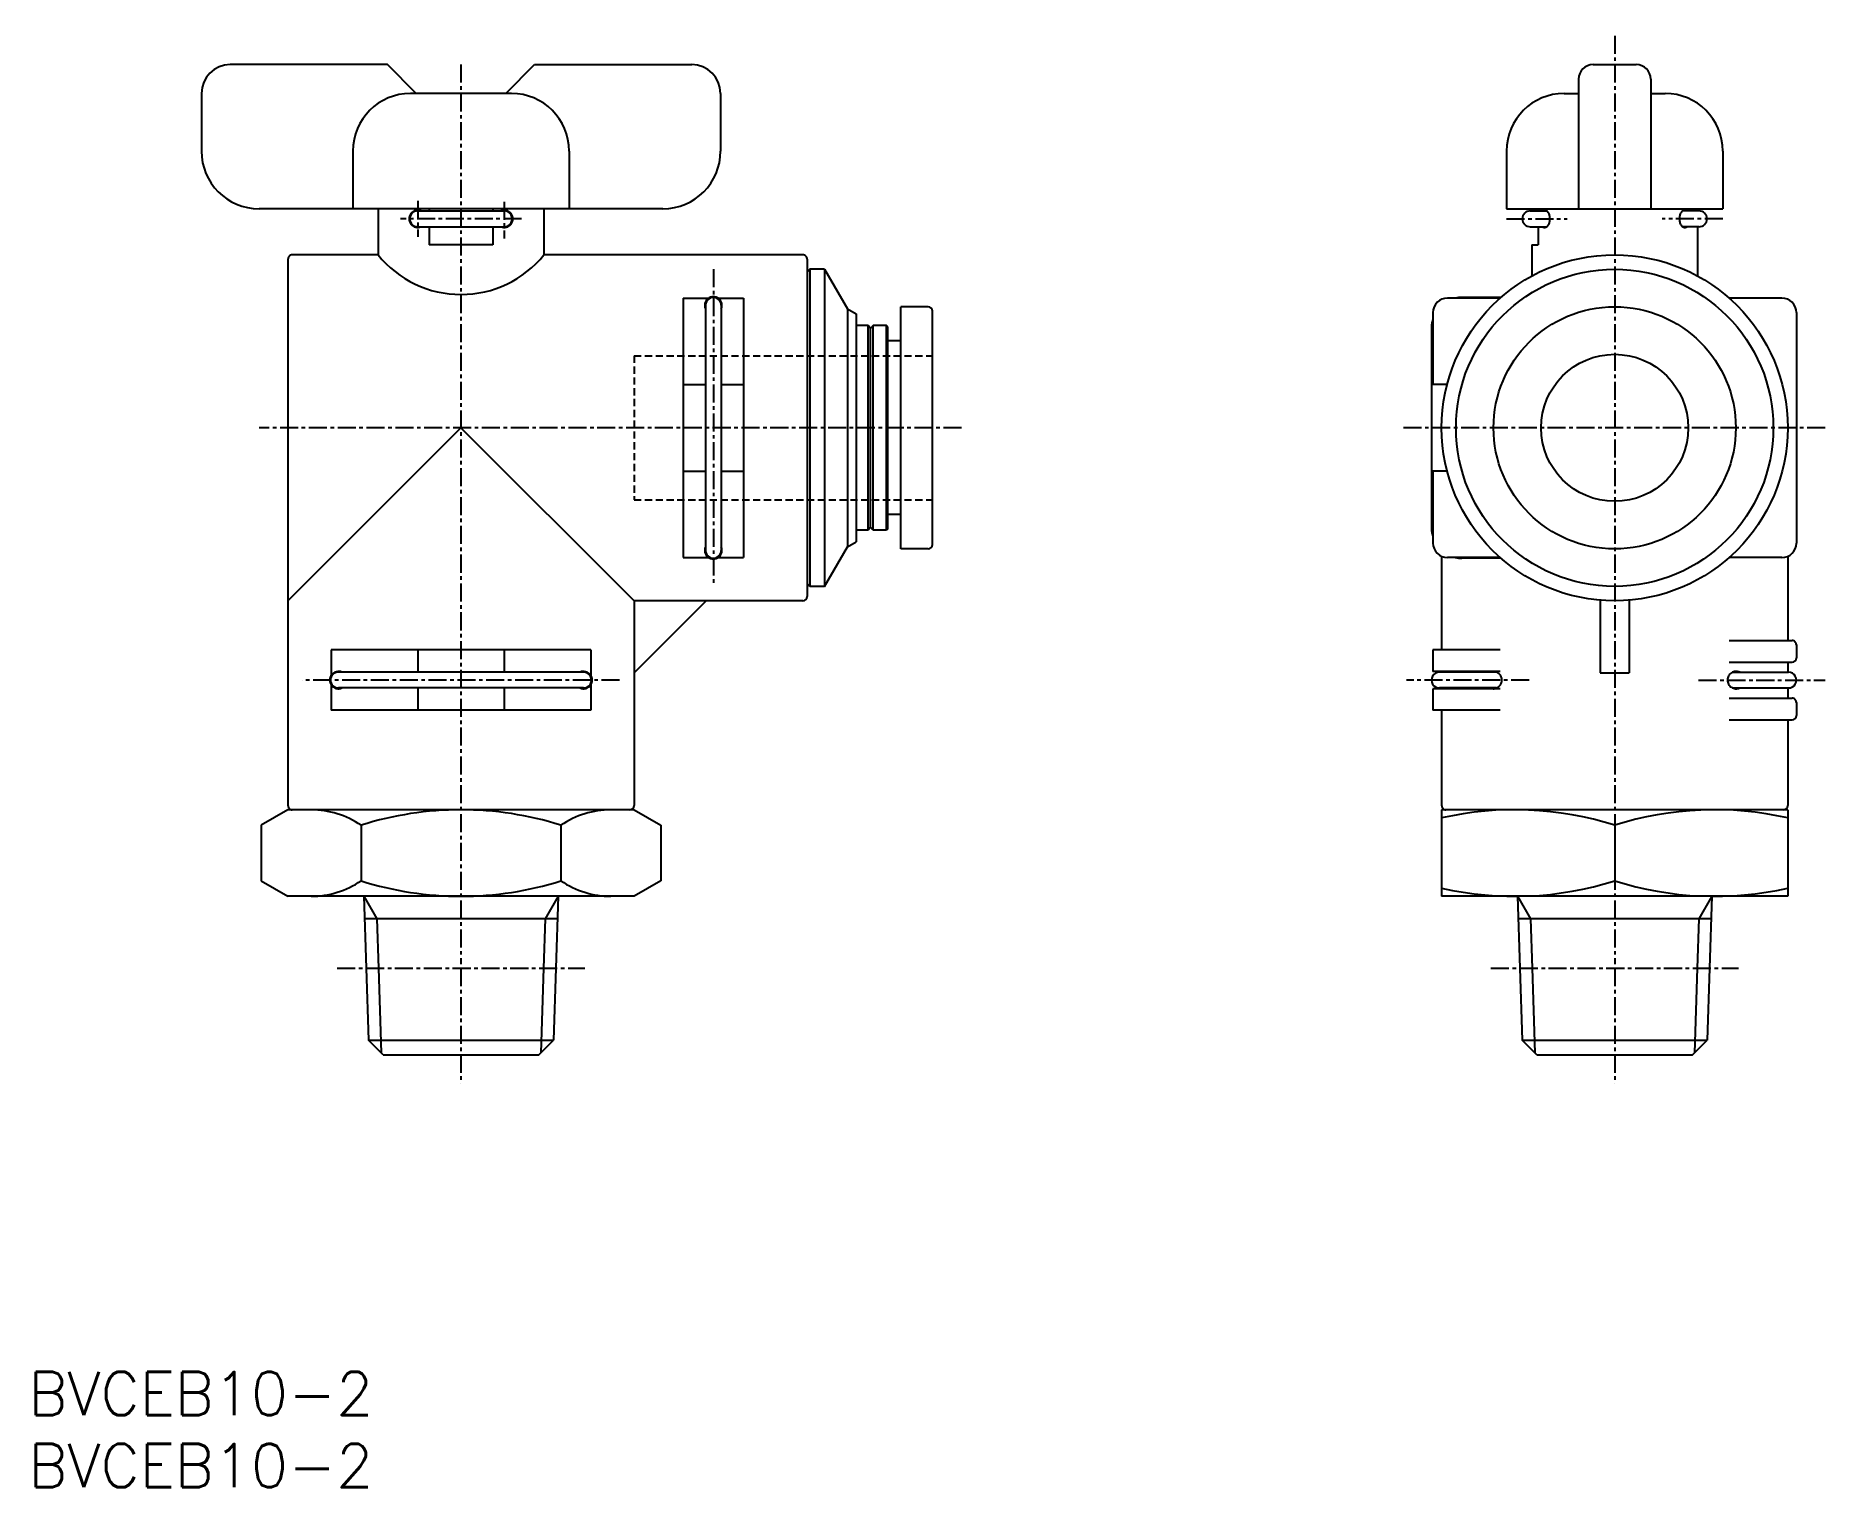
# Model space of a CAD drawing. Extents: x 1 to 125, y 0 to 101.
import ezdxf

# ---------------------------------------------------------------- set-up
doc = ezdxf.new("R2010")
doc.units = 0
doc.linetypes.add('CENTER', pattern=[2, 1.25, -0.25, 0.25, -0.25])
doc.linetypes.add('DASHED', pattern=[0.75, 0.5, -0.25])
doc.layers.get('0').update_dxf_attribs({"linetype": 'CONTINUOUS'})
doc.layers.add('CENTER', color=1, linetype='CENTER')
doc.styles.get("Standard").update_dxf_attribs({"font": 'txt.shx'})

# ---------------------------------------------------------------- blocks, each defined once
blk = doc.blocks.new('*U11')
at = {"color": 7, "linetype": 'CONTINUOUS'}
blk.add_text('BVCEB10-2', height=3, dxfattribs=at).set_placement((0, 0))
blk = doc.blocks.new('*U12')
at = {"color": 7, "linetype": 'CONTINUOUS'}
blk.add_text('BVCEB10-2', height=3, dxfattribs=at).set_placement((0, 5))

msp = doc.modelspace()

# ---------------------------------------------------------------- linework, layer by layer
at = {"color": 7, "linetype": 'CONTINUOUS'}
for p, q in [((24.9, 98.699995), (14.00001, 98.699995)), ((26.90001, 96.699995), (24.90001, 98.699995)), ((33.10001, 96.699995), (35.1, 98.699985)), ((35.10002, 98.699995), (46.00001, 98.699995)), ((108.50001, 98.699995), (111.50001, 98.699995)), ((107.50001, 97.699995), (107.50001, 88.699995)), ((112.50001, 97.699995), (112.50001, 88.699995)), ((12.00001, 96.699995), (12.00001, 92.699995)), ((33.50001, 96.699995), (26.50001, 96.699995)), ((48.00001, 96.699995), (48.00001, 92.699995)), ((106.50001, 96.699995), (107.50001, 96.699995)), ((112.50001, 96.699995), (113.5, 96.699995)), ((22.50001, 92.699995), (22.50001, 88.699995)), ((37.50001, 92.699995), (37.50001, 88.699995)), ((102.50001, 92.699995), (102.50001, 88.699995)), ((117.5, 92.699995), (117.5, 88.699995)), ((44.00001, 88.699995), (16.00001, 88.699995)), ((24.25001, 88.699995), (24.25001, 85.5)), ((27.00001, 88.550005), (33.00001, 88.550005)), ((27.80001, 88.699995), (27.80001, 88.550005)), ((32.20001, 88.699995), (32.20001, 88.550005)), ((35.75001, 88.699995), (35.75001, 85.5)), ((102.50001, 88.699995), (117.5, 88.699995)), ((104.15, 88.550005), (105.29382, 88.550005)), ((104.70001, 88.699995), (104.70001, 88.550005)), ((115.85002, 88.550005), (114.7062, 88.550005)), ((115.75, 88.699995), (115.75, 88.550005)), ((27.00001, 87.449995), (33.00001, 87.449995)), ((27.80001, 87.449995), (27.80001, 86.199995)), ((32.20001, 87.449995), (32.20001, 86.199995)), ((104.15, 87.450005), (105.29382, 87.450005)), ((104.70001, 87.450005), (104.70001, 86.200005)), ((115.85002, 87.450005), (114.7062, 87.450005)), ((115.75, 87.450005), (115.75, 84.032685)), ((32.20001, 86.199995), (27.80001, 86.199995)), ((104.25001, 86.200005), (104.70001, 86.200005)), ((104.25001, 86.200005), (104.25001, 84.032685)), ((18.00001, 85.199997), (18.00001, 47.299996)), ((24.25001, 85.5), (18.30003, 85.5)), ((53.70002, 85.5), (35.75001, 85.5)), ((54.00001, 85.199997), (54.00001, 61.799996)), ((54.20001, 84.500004), (54.00002, 84.300007)), ((54.20002, 84.5), (54.20002, 62.5)), ((55.21025, 84.5), (54.20002, 84.5)), ((55.21024, 84.499993), (56.80002, 81.746407)), ((55.21025, 84.5), (55.21025, 62.5)), ((45.40002, 82.5), (47.16836, 82.5)), ((45.40002, 82.5), (45.40002, 64.5)), ((46.95002, 82), (46.95002, 65)), ((47.83168, 82.5), (49.60002, 82.5)), ((48.05001, 82), (48.05001, 65)), ((49.60002, 82.5), (49.60002, 64.5)), ((62.40002, 81.899994), (60.50001, 81.899994)), ((60.50001, 65.099999), (60.50001, 81.899994)), ((102.06275, 82.5), (98.4, 82.5)), ((102.11981, 82.549996), (99.39561, 82.549996)), ((121.60001, 82.5), (117.93726, 82.5)), ((56.80003, 81.746407), (56.80003, 65.253586)), ((56.80003, 81.746396), (57.40002, 81.399991)), ((57.40003, 81.399994), (57.40003, 65.599999)), ((62.70002, 65.399999), (62.70002, 81.599994)), ((97.4, 81.5), (97.4, 76.5)), ((122.60001, 81.5), (122.60001, 65.5)), ((58.22502, 80.599999), (57.40003, 80.599999)), ((58.40002, 80.399998), (58.22502, 80.600003)), ((58.22502, 66.399994), (58.22502, 80.599999)), ((58.57501, 80.600003), (58.40001, 80.399998)), ((58.40003, 66.599999), (58.40003, 80.399994)), ((58.57502, 66.399994), (58.57502, 80.599999)), ((59.50001, 80.599999), (58.57502, 80.599999)), ((59.50001, 66.399994), (59.50001, 80.599999)), ((59.60001, 80.5), (59.50001, 80.599999)), ((59.60002, 66.5), (59.60002, 80.5)), ((60.50001, 79.524994), (59.60002, 79.524994)), ((97.3, 80.449997), (97.3, 66.550004)), ((45.40002, 76.5), (46.95002, 76.5)), ((48.05001, 76.5), (49.60002, 76.5)), ((98.38105, 76.5), (97.4, 76.5)), ((30.00001, 73.499993), (18.00002, 61.500002)), ((30.00001, 73.499993), (42.00001, 61.499993)), ((45.40002, 70.5), (46.95002, 70.5)), ((48.05001, 70.5), (49.60002, 70.5)), ((98.38105, 70.5), (97.4, 70.5)), ((97.4, 70.5), (97.4, 65.5)), ((60.50001, 67.474999), (59.60002, 67.474999)), ((58.22502, 66.399994), (57.40003, 66.399994)), ((58.4, 66.600001), (58.225, 66.400006)), ((58.57501, 66.399996), (58.40002, 66.599991)), ((59.50001, 66.399994), (58.57502, 66.399994)), ((59.60001, 66.499989), (59.5, 66.399981)), ((55.21021, 62.499987), (56.8, 65.253584)), ((56.80002, 65.253596), (57.40001, 65.600001)), ((62.40002, 65.099999), (60.50001, 65.099999)), ((98.00001, 64.583483), (98.00001, 58.099999)), ((122, 64.583481), (122, 58.75)), ((45.40002, 64.5), (47.16836, 64.5)), ((47.83168, 64.5), (49.60002, 64.5)), ((102.06275, 64.5), (98.4, 64.5)), ((102.11981, 64.449997), (99.4, 64.449997)), ((121.60001, 64.5), (117.93726, 64.5)), ((54.20001, 62.499985), (54.00001, 62.69998)), ((55.21025, 62.5), (54.20002, 62.5)), ((42, 56.499999), (47.00001, 61.500004)), ((53.70002, 61.5), (42.00001, 61.5)), ((42.00001, 61.5), (42.00001, 47.299996)), ((109.00001, 61.541741), (109.00001, 56.499993)), ((111.00001, 61.541741), (111.00001, 56.499993)), ((117.93726, 58.75), (122.30001, 58.75)), ((122.60001, 58.450001), (122.60001, 57.55)), ((39.00001, 58.099999), (21.00001, 58.099999)), ((21.00001, 58.099999), (21.00001, 56.331658)), ((27.00001, 58.099999), (27.00001, 56.549996)), ((33.00001, 58.099999), (33.00001, 56.549996)), ((39.00001, 58.099999), (39.00001, 56.331658)), ((97.4, 58.099999), (97.4, 56.599999)), ((102.06275, 58.099999), (97.4, 58.099999)), ((117.93726, 57.25), (122.30001, 57.25)), ((122, 57.25), (122, 56.55)), ((38.50001, 56.549996), (21.50001, 56.549996)), ((102.06275, 56.599999), (97.4, 56.599999)), ((101.8143, 56.549996), (97.85, 56.549996)), ((98.4, 56.599999), (98.4, 56.549996)), ((109.00001, 56.499993), (111.00001, 56.499993)), ((118.1857, 56.55), (122.05001, 56.55)), ((21.00001, 55.668335), (21.00001, 53.900002)), ((38.50001, 55.449997), (21.50001, 55.449997)), ((27.00001, 55.449997), (27.00001, 53.900002)), ((33.00001, 55.449997), (33.00001, 53.900002)), ((39.00001, 55.668335), (39.00001, 53.900002)), ((97.4, 55.400002), (97.4, 53.900002)), ((102.06275, 55.400002), (97.4, 55.400002)), ((101.8143, 55.449997), (97.85, 55.449997)), ((98.4, 55.449997), (98.4, 55.400002)), ((117.93726, 54.75), (122.30001, 54.75)), ((118.1857, 55.450001), (122.05001, 55.450001)), ((122, 55.450001), (122, 54.75)), ((39.00001, 53.900002), (21.00001, 53.900002)), ((102.06275, 53.900002), (97.4, 53.900002)), ((98.00001, 53.900002), (98.00001, 47.299996)), ((122.60001, 54.450001), (122.60001, 53.55)), ((117.93726, 53.25), (122.30001, 53.25)), ((122, 53.25), (122, 47.299996)), ((18, 47.000011), (16.14359, 45.928211)), ((16.1436, 45.928208), (16.1436, 42.071793)), ((42.00001, 47), (18.00001, 47)), ((23.0718, 45.928208), (23.0718, 42.071793)), ((36.9282, 45.928208), (36.9282, 42.071793)), ((42, 47.000002), (43.85642, 45.928202)), ((43.85641, 45.928208), (43.85641, 42.071793)), ((98.00001, 47), (98.00001, 41)), ((122, 47), (98.00001, 47)), ((110.00001, 45.928208), (110.00001, 42.071793)), ((122, 47), (122, 41)), ((16.14361, 42.071795), (18.00001, 41)), ((42.000003, 41), (18.00001, 41)), ((23.26556, 41), (23.42149, 36.010005)), ((23.26556, 40.999995), (24.17055, 39.432518)), ((36.73444, 40.999986), (35.82946, 39.432509)), ((36.73444, 40.999998), (36.5785, 36.010002)), ((43.8564, 42.07179), (42.000003, 41)), ((122, 41), (98.00001, 41)), ((103.26557, 41.000009), (103.42151, 36.010013)), ((103.26557, 41), (104.17056, 39.432523)), ((116.73445, 40.999993), (115.82946, 39.432516)), ((116.73445, 40.99999), (116.57851, 36.009994)), ((36.68545, 39.432526), (23.31455, 39.432526)), ((24.17055, 39.432517), (24.2775, 36.009993)), ((35.82946, 39.432529), (35.72251, 36.010005)), ((116.68546, 39.432526), (103.31455, 39.432526)), ((104.17055, 39.432525), (104.2775, 36.010001)), ((115.82946, 39.432521), (115.72251, 36.009998)), ((23.42149, 36.010005), (23.57735, 31.022648)), ((24.2775, 36.009993), (24.46097, 30.139034)), ((35.72251, 36.010005), (35.53904, 30.139031)), ((36.5785, 36.010002), (36.42264, 31.022645)), ((103.42151, 36.010013), (103.57737, 31.022656)), ((104.2775, 36.010001), (104.46097, 30.139042)), ((115.72251, 36.009998), (115.53904, 30.139023)), ((116.57851, 36.009994), (116.42266, 31.022636)), ((23.57736, 31.022645), (36.42265, 31.022645)), ((24.600006, 30), (23.57736, 31.022644)), ((35.4, 29.999996), (36.42265, 31.022645)), ((103.57737, 31.022645), (116.42266, 31.022645)), ((104.60001, 29.999996), (103.57737, 31.022645)), ((115.40001, 29.999999), (116.42266, 31.022647)), ((24.600006, 30), (35.4, 30)), ((104.60002, 30), (115.40001, 30))]:
    msp.add_line(p, q, dxfattribs=at)
at = {"color": 3, "linetype": 'DASHED'}
for p, q in [((42.00003, 78.5), (62.70002, 78.5)), ((42.00003, 78.5), (42.00003, 68.5)), ((42.00003, 68.5), (62.70002, 68.5))]:
    msp.add_line(p, q, dxfattribs=at)
at = {"color": 7, "linetype": 'CONTINUOUS'}
for points in [[(104.99779, 87.449755, 0.10894951), (105.10415, 87.403775, 0.12500583), (105.21829, 87.411645, 0.097906842), (105.31768, 87.468505, 0.066805128), (105.39428, 87.554915, 0.048086936), (105.44982, 87.656895, 0.038129009), (105.4875, 87.767665, 0.032623382), (105.50919, 87.882055, 0.030782111), (105.51643, 88.000005, 0.030262782), (105.50943, 88.116015, 0.032545688), (105.488, 88.230405, 0.03787583), (105.45074, 88.340965, 0.048199614), (105.39513, 88.443855, 0.067494492), (105.31772, 88.531475, 0.099587064), (105.21673, 88.588875, 0.12629178), (105.1015, 88.595745, 0.10718538), (104.99656, 88.549395)], [(115.00223, 88.550255, 0.10894951), (114.89587, 88.596245, 0.12500583), (114.78173, 88.588375, 0.097906842), (114.68234, 88.531505, 0.066805128), (114.60574, 88.445105, 0.048086935), (114.5502, 88.343115, 0.038129009), (114.51252, 88.232355, 0.032623382), (114.49083, 88.117955, 0.030782111), (114.48359, 88.000005, 0.030262782), (114.49059, 87.883995, 0.032545688), (114.51202, 87.769615, 0.03787583), (114.54928, 87.659045, 0.048199614), (114.60489, 87.556155, 0.067494492), (114.6823, 87.468545, 0.099587064), (114.78329, 87.411145, 0.12629178), (114.89852, 87.404275, 0.10718538), (115.00346, 87.450625)], [(101.57244, 55.400002, 0.048331522), (101.68959, 55.411351, 0.048474071), (101.80248, 55.445042, 0.04910934), (101.9077, 55.500493, 0.048995844), (101.99947, 55.574863, 0.049254479), (102.07499, 55.665727, 0.049496899), (102.13123, 55.769659, 0.049677377), (102.16592, 55.882635, 0.049675628), (102.17761, 56, 0.049512465), (102.16599, 56.116986, 0.04931268), (102.13172, 56.229182, 0.049625941), (102.07552, 56.333484, 0.049242896), (102.00017, 56.424445, 0.049007708), (101.90851, 56.498977, 0.048794732), (101.80408, 56.554304, 0.048627538), (101.69092, 56.588388, 0.048890626), (101.57244, 56.599999)], [(118.66947, 56.549974, 0.061431612), (118.52639, 56.591943, 0.061385606), (118.37722, 56.59792, 0.061276017), (118.23146, 56.567625, 0.061729531), (118.09698, 56.502566, 0.061927133), (117.98277, 56.406847, 0.062341414), (117.89555, 56.285959, 0.062687257), (117.84091, 56.147232, 0.062574372), (117.82241, 56, 0.06260166), (117.84092, 55.852706, 0.062798176), (117.89571, 55.713754, 0.062309568), (117.98295, 55.592968, 0.061938956), (118.09722, 55.49728, 0.061607626), (118.23145, 55.432379, 0.061366968), (118.37743, 55.402064, 0.061105064), (118.52592, 55.407982, 0.061275693), (118.66869, 55.449692)]]:
    msp.add_lwpolyline(points, format="xyb", dxfattribs=at)
for centre, radius in [((110.00001, 73.5), 12), ((110.00001, 73.5), 11), ((110.00001, 73.499993), 8.399998), ((110.00001, 73.5), 5.1)]:
    msp.add_circle(centre, radius, dxfattribs=at)
for centre, radius, start, end in [((14.00001, 96.699995), 2, 90, 180), ((46.00001, 96.699995), 2, 0, 90), ((108.50001, 97.699995), 1, 89.999982, 179.99996), ((111.50001, 97.699995), 1, 0, 89.999982), ((26.50001, 92.699995), 4, 89.999982, 179.99996), ((33.50001, 92.699995), 4, 0, 89.999982), ((106.50001, 92.699995), 4, 90, 180), ((113.5, 92.699995), 4, 0, 90), ((16.00001, 92.699995), 4, 179.99996, 269.99995), ((44.00001, 92.699995), 4, 270.00002, 0), ((27.00001, 88.000005), 0.6, 66.444258, 293.55648), ((27.00001, 88.000005), 0.55, 90.000003, 270), ((33.00001, 88.000005), 0.6, 246.44353, 113.55574), ((33.00001, 88.000005), 0.55, 270, 90.000003), ((104.15, 88.000005), 0.55, 90.000003, 270), ((115.85002, 88.000005), 0.55, 270, 89.999996), ((18.30003, 85.199997), 0.3, 90.000003, 180.00001), ((30.00001, 90.136365), 7.386363, 218.88007, 321.11993), ((53.70002, 85.199997), 0.3, 0, 90.000003), ((47.50001, 82), 0.6, 336.44426, 203.55939), ((47.50001, 82), 0.55, 0, 180.00001), ((62.40002, 81.599994), 0.3, 0, 90), ((98.4, 81.5), 1, 90.000003, 180.00001), ((99.4, 80.449997), 2.1, 90.119633, 102.52791), ((121.60001, 81.5), 1, 0, 90.000003), ((99.4, 80.449997), 2.1, 162.24666, 180.00001), ((99.4, 66.550004), 2.1, 179.99999, 197.75333), ((47.50001, 65), 0.6, 156.44062, 23.555748), ((47.50001, 65), 0.55, 179.99999, 0.00001002), ((62.40002, 65.399999), 0.3, 270, 0), ((98.4, 65.5), 1, 179.99999, 270), ((121.60001, 65.5), 1, 270, 0), ((99.4, 66.550004), 2.1, 257.47209, 269.88037), ((53.70002, 61.799996), 0.3, 270, 0), ((122.30001, 58.450001), 0.3, 0, 90.000003), ((122.30001, 57.55), 0.3, 270, 0), ((21.50001, 56), 0.6, 66.442434, 293.55574), ((21.50001, 56), 0.55, 90.000003, 270), ((38.50001, 56), 0.6, 246.44426, 113.55756), ((38.50001, 56), 0.55, 270, 90.000003), ((97.85, 56), 0.55, 89.999989, 270), ((122.05001, 56), 0.55, 270, 90.000003), ((122.30001, 54.450001), 0.3, 0, 90.000003), ((122.30001, 53.55), 0.3, 270, 0), ((18.30003, 47.299996), 0.3, 179.99999, 270), ((41.70002, 47.299996), 0.3, 270, 0), ((98.3, 47.299996), 0.3, 179.99999, 270), ((121.7, 47.299996), 0.3, 270, 0), ((19.60769, 40.866028), 6.133975, 55.615754, 90.000003), ((30.00001, 24.071793), 22.928204, 72.412047, 107.58794), ((40.39231, 40.866028), 6.133975, 89.999996, 124.38425), ((103.07182, 24.071793), 22.928204, 72.412047, 102.77972), ((116.92821, 24.071793), 22.928204, 77.220268, 107.58794), ((19.60769, 47.133973), 6.133975, 270, 304.38425), ((30.00001, 63.928208), 22.928204, 252.41205, 287.58795), ((40.39231, 47.133973), 6.133975, 235.61575, 270), ((103.07182, 63.928208), 22.928204, 257.22028, 287.58795), ((116.92821, 63.928208), 22.928204, 252.41205, 282.77973)]:
    msp.add_arc(centre, radius, start, end, dxfattribs=at)
at = {"layer": 'CENTER', "color": 1, "linetype": 'CENTER'}
for p, q in [((110.00001, 100.699995), (110.00001, 36.300004)), ((30.00001, 98.699995), (30.00001, 36.300004)), ((27.00001, 89.248075), (27.00001, 86.747265)), ((33.00001, 89.189465), (33.00001, 86.630045)), ((34.20001, 88.000005), (25.80001, 88.000005)), ((102.50001, 88.000005), (106.70001, 88.000005)), ((117.50001, 88.000005), (113.30001, 88.000005)), ((47.50001, 84.5), (47.50001, 62.5)), ((64.70002, 73.5), (16.00001, 73.5)), ((124.60001, 73.5), (95.3, 73.5)), ((41.00001, 56), (19.00001, 56)), ((104.06275, 56), (95.5545, 56)), ((115.82241, 56), (124.60001, 56)), ((21.42052, 36.009995), (38.57947, 36.009995)), ((30.00001, 36.009995), (30.00001, 28)), ((101.42053, 36.009995), (118.57949, 36.009995)), ((110.00001, 36.009995), (110.00001, 28))]:
    msp.add_line(p, q, dxfattribs=at)

# ---------------------------------------------------------------- block references
at = {"color": 7, "linetype": 'CONTINUOUS'}
for name in ['*U12', '*U11']:
    msp.add_blockref(name, (0, 0), dxfattribs=at)

doc.saveas('drawing.dxf')
